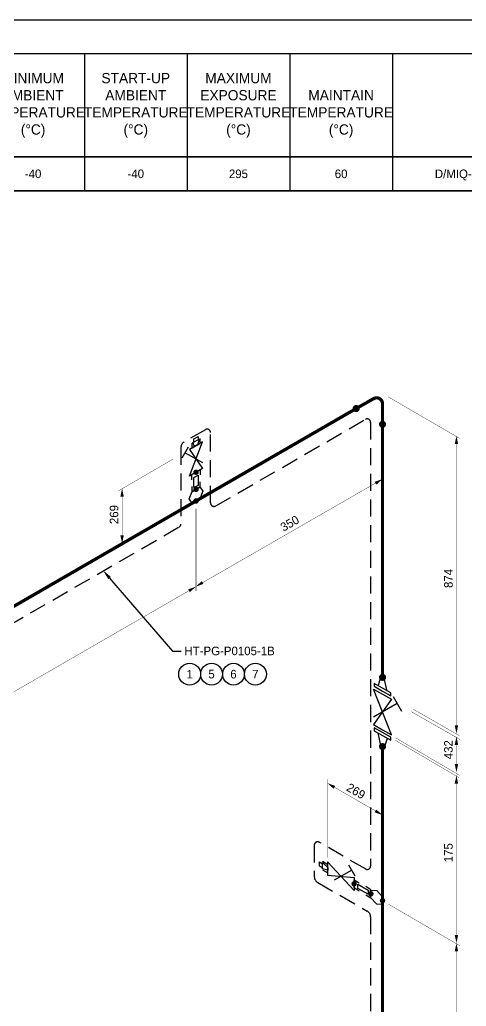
# Model space of a CAD drawing. Extents: x 0 to 847, y -42 to 494.
# Drawn here: x 236.1 to 366.6, y 206.3 to 494.3 of the extents above; entities that cross this region are included whole.
import ezdxf
from ezdxf import colors
from ezdxf.entities.mleader import LeaderData, LeaderLine
from ezdxf.enums import TextEntityAlignment as Align
from ezdxf.math import Vec2, Vec3

# ---------------------------------------------------------------- set-up
doc = ezdxf.new("R2010")
doc.units = 0
doc.header["$LTSCALE"] = 10
doc.header["$MEASUREMENT"] = 0
doc.linetypes.add('DASHED', pattern=[0.75, 0.5, -0.25])
for name, color, linetype in [('DIMENSION', 2, 'Continuous'), ('HEAT_TRACE', 3, 'DASHED'), ('PIPE', 7, 'Continuous'), ('TABLE-1', 1, 'Continuous'), ('TABLE-7', 7, 'Continuous'), ('TEXT-2', 2, 'Continuous'), ('TITLE', 7, 'Continuous'), ('WELDS', 7, 'Continuous'), ('Wipeout', 7, 'Continuous')]:
    doc.layers.add(name, color=color, linetype=linetype)
doc.styles.add('framdcn', font='', dxfattribs={"height": 2.4})
doc.styles.add('Scovan Elec', font='')
doc.styles.get("Standard").update_dxf_attribs({"font": ''})
doc.styles.get('framdcn').set_extended_font_data('Franklin Gothic Medium Cond')
doc.styles.get('Scovan Elec').set_extended_font_data('Franklin Gothic Medium Cond')
doc.styles.get('Standard').set_extended_font_data('Franklin Gothic Medium Cond')

# ---------------------------------------------------------------- blocks, each defined once
blk = doc.blocks.new('*T18')
at = {"layer": 'TABLE-7', "color": 0, "linetype": 'ByBlock', "lineweight": -2, "transparency": 16777216}
for p, q in [((0, 0), (843.77, 0)), ((0, 0), (0, -10)), ((65, 0), (65, -10)), ((135, 0), (135, -10)), ((160, 0), (160, -10)), ((200, 0), (200, -10)), ((225, 0), (225, -10)), ((255, 0), (255, -10)), ((285, 0), (285, -10)), ((315, 0), (315, -10)), ((345, 0), (345, -10)), ((435, 0), (435, -10)), ((465, 0), (465, -10)), ((495, 0), (495, -10)), ((515, 0), (515, -10)), ((545, 0), (545, -10)), ((575, 0), (575, -10)), ((605, 0), (605, -10)), ((635, 0), (635, -10)), ((665, 0), (665, -10)), ((700, 0), (700, -10)), ((730, 0), (730, -10)), ((770, 0), (770, -10)), ((808, 0), (808, -10)), ((843.77, 0), (843.77, -10)), ((0, -10), (843.77, -10))]:
    blk.add_line(p, q, dxfattribs=at)
blk = doc.blocks.new('block36')
at = {"layer": 'PIPE', "linetype": 'ByBlock', "const_width": 0.95, "flags": 128}
blk.add_lwpolyline([(0, 45), (0, 0)], dxfattribs=at)
at = {"flags": 1}
for tag in ['Tag', 'UCI', 'Pipe Ref', 'Description', 'Key']:
    blk.add_attdef(tag, (0, 0), '', height=1, dxfattribs=at)
blk = doc.blocks.new('block37')
at = {"layer": 'PIPE', "linetype": 'ByBlock', "flags": 128}
for points in [[(-3.4, 3.2), (-4.9, 4.1)], [(-3.5, 3.1), (-1.7, 3)], [(-3.5, 0.9), (-3.5, 3.1)], [(-3.4, 0.8), (-3.4, 3.2)], [(-1.7, 3), (0, 1.1)], [(-4.9, 1.7), (-3.4, 0.8)], [(-1.7, -1), (-3.5, 0.9)], [(0, 1.1), (0, 0)], [(0, 0), (0, -1.1)], [(0, -1.1), (-1.7, -1)]]:
    blk.add_lwpolyline(points, dxfattribs=at)
at = {"flags": 1}
for tag in ['Tag', 'UCI', 'Pipe Ref', 'Description', 'Key']:
    blk.add_attdef(tag, (0, 0), '', height=1, dxfattribs=at)
blk = doc.blocks.new('block38')
at = {"layer": 'PIPE', "linetype": 'ByBlock', "flags": 128}
for points in [[(-3, 2.3), (0, 0.6)], [(-3, 1.1), (-3, 2.3)], [(0, -0.6), (-3, 1.1)], [(0, 0.6), (0, 0)], [(0, 0), (0, -0.6)]]:
    blk.add_lwpolyline(points, dxfattribs=at)
at = {"flags": 1}
for tag in ['Tag', 'UCI', 'Pipe Ref', 'Description', 'Key']:
    blk.add_attdef(tag, (0, 0), '', height=1, dxfattribs=at)
blk = doc.blocks.new('block39')
at = {"layer": 'PIPE', "linetype": 'ByBlock', "flags": 128}
for points in [[(-9.2, 5.3), (-10.7, 6.2)], [(-9.3, 6.1), (-9.3, 2.2)], [(-1.5, -2.2), (-9.3, 6.1)], [(-10.7, 3.8), (-9.2, 2.9)], [(-9.2, 2.9), (-9.2, 5.3)], [(-2.2, 3.7), (-7.3, 0.8)], [(-3.1, 5.3), (-1.3, 2.1)], [(-9.3, 2.2), (-1.5, 1.6)], [(-1.5, 1.6), (-1.5, -0.3)], [(-1.5, 0.9), (0, 0)], [(-1.5, -1.5), (-1.5, 0.9)], [(-1.5, -0.3), (-1.5, -2.2)], [(0, -2.4), (-1.5, -1.5)]]:
    blk.add_lwpolyline(points, dxfattribs=at)
at = {"flags": 1}
for tag in ['Tag', 'UCI', 'Pipe Ref', 'Description', 'Key']:
    blk.add_attdef(tag, (0, 0), '', height=1, dxfattribs=at)
blk = doc.blocks.new('block40')
at = {"layer": 'PIPE', "linetype": 'ByBlock', "flags": 128}
for points in [[(-2.4, 2), (-1.5, 1.5)], [(-2.4, 0.8), (-2.4, 2)], [(-1.5, 0.3), (-2.4, 0.8)], [(-1.5, 1.8), (0, 0.4)], [(-1.5, 0), (-1.5, 1.8)], [(0, -0.4), (-1.5, 0)], [(0, 0.4), (0, 0)], [(0, 0), (0, -0.4)]]:
    blk.add_lwpolyline(points, dxfattribs=at)
at = {"flags": 1}
for tag in ['Tag', 'UCI', 'Pipe Ref', 'Description', 'Key']:
    blk.add_attdef(tag, (0, 0), '', height=1, dxfattribs=at)
blk = doc.blocks.new('block41')
at = {"layer": 'PIPE', "linetype": 'ByBlock', "const_width": 0.95, "flags": 128}
blk.add_lwpolyline([(0, 45), (0, 0)], dxfattribs=at)
at = {"flags": 1}
for tag in ['Tag', 'UCI', 'Pipe Ref', 'Description', 'Key']:
    blk.add_attdef(tag, (0, 0), '', height=1, dxfattribs=at)
blk = doc.blocks.new('block42')
at = {"layer": 'PIPE', "linetype": 'ByBlock', "flags": 128}
for points in [[(-2.4, 2.3), (-2.4, 1.4)], [(2.4, -0.5), (-2.4, 2.3)], [(-2.4, 1.4), (0, 0)], [(-0.5, -2.9), (-1.3, 0.8)], [(0, 0), (2.4, -1.3)], [(1.4, -0.8), (0.5, -3.5)], [(2.4, -1.3), (2.4, -0.5)], [(0.5, -3.5), (-0.5, -2.9)]]:
    blk.add_lwpolyline(points, dxfattribs=at)
at = {"flags": 1}
for tag in ['Tag', 'UCI', 'Pipe Ref', 'Description', 'Key']:
    blk.add_attdef(tag, (0, 0), '', height=1, dxfattribs=at)
blk = doc.blocks.new('block43')
at = {"layer": 'PIPE', "linetype": 'ByBlock', "flags": 128}
for points in [[(-2.6, 11.9), (2.6, 8.9)], [(2.6, -1.5), (-2.6, 11.9)], [(2.6, 8.9), (-2.6, 1.5)], [(3.1, 9.7), (5.5, 5.4)], [(4.3, 7.7), (-2.6, 3.7)], [(-2.6, 1.5), (0, 0)], [(0, 0), (2.6, -1.5)]]:
    blk.add_lwpolyline(points, dxfattribs=at)
at = {"flags": 1}
for tag in ['Tag', 'UCI', 'Pipe Ref', 'Description', 'Key']:
    blk.add_attdef(tag, (0, 0), '', height=1, dxfattribs=at)
blk = doc.blocks.new('block44')
at = {"layer": 'PIPE', "linetype": 'ByBlock', "flags": 128}
for points in [[(-0.5, 4.4), (-1.3, 1.6)], [(0.5, 3.8), (-0.5, 4.4)], [(1.4, 0), (0.5, 3.8)], [(-2.4, 2.2), (-2.4, 1.4)], [(2.4, -0.5), (-2.4, 2.2)], [(-2.4, 1.4), (0, 0)], [(0, 0), (2.4, -1.4)], [(2.4, -1.4), (2.4, -0.5)]]:
    blk.add_lwpolyline(points, dxfattribs=at)
at = {"flags": 1}
for tag in ['Tag', 'UCI', 'Pipe Ref', 'Description', 'Key']:
    blk.add_attdef(tag, (0, 0), '', height=1, dxfattribs=at)
blk = doc.blocks.new('block45')
at = {"layer": 'PIPE', "linetype": 'ByBlock', "const_width": 0.95, "flags": 128}
blk.add_lwpolyline([(0, 73.9), (0, 0)], dxfattribs=at)
at = {"flags": 1}
for tag in ['Tag', 'UCI', 'Pipe Ref', 'Description', 'Key']:
    blk.add_attdef(tag, (0, 0), '', height=1, dxfattribs=at)
blk = doc.blocks.new('block46')
at = {"layer": 'PIPE', "linetype": 'ByBlock', "const_width": 0.95, "flags": 128}
for points in [[(-5.97, -1.4), (-0.87, 1.5)], [(-0.87, 1.5), (-0.59, 1.63), (-0.3, 1.71), (0, 1.73), (0.3, 1.71), (0.59, 1.63), (0.87, 1.5), (1.11, 1.33), (1.33, 1.11), (1.5, 0.87), (1.63, 0.59), (1.71, 0.3), (1.73, 0)], [(1.73, 0), (1.73, -6)]]:
    blk.add_lwpolyline(points, dxfattribs=at)
at = {"flags": 1}
for tag in ['Tag', 'UCI', 'Pipe Ref', 'Description', 'Key']:
    blk.add_attdef(tag, (0, 0), '', height=1, dxfattribs=at)
blk = doc.blocks.new('block47')
at = {"layer": 'PIPE', "linetype": 'ByBlock', "const_width": 0.95, "flags": 128}
blk.add_lwpolyline([(-46.8, -27), (0, 0)], dxfattribs=at)
at = {"flags": 1}
for tag in ['Tag', 'UCI', 'Pipe Ref', 'Description', 'Key']:
    blk.add_attdef(tag, (0, 0), '', height=1, dxfattribs=at)
blk = doc.blocks.new('block48')
at = {"layer": 'PIPE', "linetype": 'ByBlock', "flags": 128}
for points in [[(-1.2, 4.2), (-1.2, 2.7)], [(-1.2, 2.7), (1.2, 4.1)], [(-1.1, 2.8), (1.1, 4.1)], [(1.1, 4.1), (2, 2.9)], [(2, 2.9), (1.1, 0.6)], [(1.2, 4.1), (1.2, 5.6)], [(-2, 0.6), (-1.1, 2.8)], [(-1.1, -0.6), (-2, 0.6)], [(0, 0), (-1.1, -0.6)], [(1.1, 0.6), (0, 0)]]:
    blk.add_lwpolyline(points, dxfattribs=at)
at = {"flags": 1}
for tag in ['Tag', 'UCI', 'Pipe Ref', 'Description', 'Key']:
    blk.add_attdef(tag, (0, 0), '', height=1, dxfattribs=at)
blk = doc.blocks.new('block49')
at = {"layer": 'PIPE', "linetype": 'ByBlock', "flags": 128}
for points in [[(-0.6, 2.7), (0.6, 3.3)], [(0.6, 3.3), (0.6, 0.3)], [(-0.6, -0.3), (-0.6, 2.7)], [(0, 0), (-0.6, -0.3)], [(0.6, 0.3), (0, 0)]]:
    blk.add_lwpolyline(points, dxfattribs=at)
at = {"flags": 1}
for tag in ['Tag', 'UCI', 'Pipe Ref', 'Description', 'Key']:
    blk.add_attdef(tag, (0, 0), '', height=1, dxfattribs=at)
blk = doc.blocks.new('block50')
at = {"layer": 'PIPE', "linetype": 'ByBlock', "flags": 128}
for points in [[(0.7, 9.7), (-3.1, 7.4)], [(-3.1, -0.3), (0.7, 9.7)], [(-2.4, 9.3), (-2.4, 7.8)], [(-2.4, 7.8), (0, 9.2)], [(0, 9.2), (0, 10.7)], [(-3.5, 8.1), (-5.3, 4.9)], [(-4.4, 6.5), (0.7, 3.6)], [(-3.1, 7.4), (0.7, 1.9)], [(-1.2, 0.8), (-3.1, -0.3)], [(-2.4, 0.1), (0, 1.5)], [(-2.4, -1.4), (-2.4, 0.1)], [(0.7, 1.9), (-1.2, 0.8)], [(0, 1.5), (0, 0)]]:
    blk.add_lwpolyline(points, dxfattribs=at)
at = {"flags": 1}
for tag in ['Tag', 'UCI', 'Pipe Ref', 'Description', 'Key']:
    blk.add_attdef(tag, (0, 0), '', height=1, dxfattribs=at)
blk = doc.blocks.new('block51')
at = {"layer": 'PIPE', "linetype": 'ByBlock', "flags": 128}
for points in [[(-0.9, 1), (0.9, 2)], [(-0.4, -0.2), (-0.9, 1)], [(-0.6, 2.1), (0.6, 2.7)], [(-0.6, 1.2), (-0.6, 2.1)], [(0, 0), (-0.4, -0.2)], [(0.4, 0.2), (0, 0)], [(0.9, 2), (0.4, 0.2)], [(0.6, 2.7), (0.6, 1.8)]]:
    blk.add_lwpolyline(points, dxfattribs=at)
at = {"flags": 1}
for tag in ['Tag', 'UCI', 'Pipe Ref', 'Description', 'Key']:
    blk.add_attdef(tag, (0, 0), '', height=1, dxfattribs=at)
blk = doc.blocks.new('block52')
at = {"layer": 'PIPE', "linetype": 'ByBlock', "const_width": 0.95, "flags": 128}
for points in [[(-70.1, -40.5), (0, 0)], [(-155, -89.5), (-70.1, -40.5)]]:
    blk.add_lwpolyline(points, dxfattribs=at)
at = {"flags": 1}
for tag in ['Tag', 'UCI', 'Pipe Ref', 'Description', 'Key']:
    blk.add_attdef(tag, (0, 0), '', height=1, dxfattribs=at)
blk = doc.blocks.new('block69')
at = {"layer": 'WELDS'}
h = blk.add_hatch(color=256, dxfattribs=at)
edge = h.paths.add_edge_path(flags=0)
edge.add_arc((0, 0), 0.8, 0, 360)
at = {"flags": 1}
for tag in ['Tag', 'UCI', 'Pipe Ref', 'Description', 'Key']:
    blk.add_attdef(tag, (0, 0), '', height=1, dxfattribs=at)
blk = doc.blocks.new('block70')
at = {"layer": 'WELDS'}
h = blk.add_hatch(color=256, dxfattribs=at)
edge = h.paths.add_edge_path(flags=0)
edge.add_arc((0, 0), 0.8, 0, 360)
at = {"flags": 1}
for tag in ['Tag', 'UCI', 'Pipe Ref', 'Description', 'Key']:
    blk.add_attdef(tag, (0, 0), '', height=1, dxfattribs=at)
blk = doc.blocks.new('block71')
at = {"layer": 'WELDS'}
h = blk.add_hatch(color=256, dxfattribs=at)
edge = h.paths.add_edge_path(flags=0)
edge.add_arc((0, 0), 0.8, 0, 360)
at = {"flags": 1}
for tag in ['Tag', 'UCI', 'Pipe Ref', 'Description', 'Key']:
    blk.add_attdef(tag, (0, 0), '', height=1, dxfattribs=at)
blk = doc.blocks.new('block72')
at = {"layer": 'WELDS'}
h = blk.add_hatch(color=256, dxfattribs=at)
edge = h.paths.add_edge_path(flags=0)
edge.add_arc((0, 0), 1.05, 0, 360)
at = {"flags": 1}
for tag in ['Tag', 'UCI', 'Pipe Ref', 'Description', 'Key']:
    blk.add_attdef(tag, (0, 0), '', height=1, dxfattribs=at)
blk = doc.blocks.new('block73')
at = {"layer": 'WELDS'}
h = blk.add_hatch(color=256, dxfattribs=at)
edge = h.paths.add_edge_path(flags=0)
edge.add_arc((0, 0), 1.05, 0, 360)
at = {"flags": 1}
for tag in ['Tag', 'UCI', 'Pipe Ref', 'Description', 'Key']:
    blk.add_attdef(tag, (0, 0), '', height=1, dxfattribs=at)
blk = doc.blocks.new('block74')
at = {"layer": 'WELDS'}
h = blk.add_hatch(color=256, dxfattribs=at)
edge = h.paths.add_edge_path(flags=0)
edge.add_arc((0, 0), 1.05, 0, 360)
at = {"flags": 1}
for tag in ['Tag', 'UCI', 'Pipe Ref', 'Description', 'Key']:
    blk.add_attdef(tag, (0, 0), '', height=1, dxfattribs=at)
blk = doc.blocks.new('block75')
at = {"layer": 'WELDS'}
h = blk.add_hatch(color=256, dxfattribs=at)
edge = h.paths.add_edge_path(flags=0)
edge.add_arc((0, 0), 1.05, 0, 360)
at = {"flags": 1}
for tag in ['Tag', 'UCI', 'Pipe Ref', 'Description', 'Key']:
    blk.add_attdef(tag, (0, 0), '', height=1, dxfattribs=at)
blk = doc.blocks.new('block76')
at = {"layer": 'WELDS'}
h = blk.add_hatch(color=256, dxfattribs=at)
edge = h.paths.add_edge_path(flags=0)
edge.add_arc((0, 0), 0.8, 0, 360)
at = {"flags": 1}
for tag in ['Tag', 'UCI', 'Pipe Ref', 'Description', 'Key']:
    blk.add_attdef(tag, (0, 0), '', height=1, dxfattribs=at)
blk = doc.blocks.new('block77')
at = {"layer": 'WELDS'}
h = blk.add_hatch(color=256, dxfattribs=at)
edge = h.paths.add_edge_path(flags=0)
edge.add_arc((0, 0), 0.8, 0, 360)
at = {"flags": 1}
for tag in ['Tag', 'UCI', 'Pipe Ref', 'Description', 'Key']:
    blk.add_attdef(tag, (0, 0), '', height=1, dxfattribs=at)
blk = doc.blocks.new('block78')
at = {"layer": 'WELDS'}
h = blk.add_hatch(color=256, dxfattribs=at)
edge = h.paths.add_edge_path(flags=0)
edge.add_arc((0, 0), 0.8, 0, 360)
at = {"flags": 1}
for tag in ['Tag', 'UCI', 'Pipe Ref', 'Description', 'Key']:
    blk.add_attdef(tag, (0, 0), '', height=1, dxfattribs=at)
blk = doc.blocks.new('Heat_Trace_Design_Data')
at = {"layer": 'TEXT-2', "style": 'Scovan Elec'}
blk.add_attdef('PNL#-CKT#_1', text='', height=2.5, dxfattribs=at).set_placement((32.5, -5), align=Align.MIDDLE)
for tag, p in [('TRACE#_1', (100, -5)), ('INSU.THK_1', (147.5, -5)), ('INSU.CODE_1', (180, -5)), ('INSU.SIZE_1', (212.5, -5)), ('MIN.TEMP_1', (240, -5)), ('STARTUP.TEMP_1', (270, -5)), ('EXP.TEMP_1', (300, -5)), ('MAINT.TEMP_1', (330, -5)), ('CABLE.TYPE_1', (390, -5)), ('CABLE.LENGTH_1', (450, -5)), ('SUPPLY.VOLT_1', (480, -5)), ('HT.RATIO_1', (505, -5)), ('OPER.CURRENT_1', (530, -5)), ('COLD.CURRENT_1', (560, -5)), ('OPER.WATT_1', (590, -5)), ('COLD.WATT_1', (620, -5)), ('HEATER.OUTPUT_1', (650, -5)), ('PIPE.MAT_1', (682.5, -5)), ('HEAT.LOSS_1', (715, -5)), ('AREA.CLASS_1', (750, -5)), ('TEMPERATURE.CODE_1', (789, -5)), ('HI.LIMIT.SET.PT_1', (825.89, -5))]:
    blk.add_attdef(tag, text='', height=2.5, dxfattribs=at).set_placement(p, align=Align.MIDDLE_CENTER)
blk = doc.blocks.new('*U123')
blk.add_wipeout([(0, 3.2), (-0.4, 3.17), (-0.8, 3.1), (-1.18, 2.98), (-1.54, 2.8), (-1.88, 2.59), (-2.19, 2.33), (-2.47, 2.04), (-2.7, 1.71), (-2.9, 1.36), (-3.04, 0.99), (-3.14, 0.6), (-3.19, 0.2), (-3.19, -0.2), (-3.14, -0.6), (-3.04, -0.99), (-2.9, -1.36), (-2.7, -1.71), (-2.47, -2.04), (-2.19, -2.33), (-1.88, -2.59), (-1.54, -2.8), (-1.18, -2.98), (-0.8, -3.1), (-0.4, -3.17), (0, -3.2), (0.4, -3.17), (0.8, -3.1), (1.18, -2.98), (1.54, -2.8), (1.88, -2.59), (2.19, -2.33), (2.47, -2.04), (2.7, -1.71), (2.9, -1.36), (3.04, -0.99), (3.14, -0.6), (3.19, -0.2), (3.19, 0.2), (3.14, 0.6), (3.04, 0.99), (2.9, 1.36), (2.7, 1.71), (2.47, 2.04), (2.19, 2.33), (1.88, 2.59), (1.54, 2.8), (1.18, 2.98), (0.8, 3.1), (0.4, 3.17)]).dxf.layer = 'Wipeout'
blk.add_circle((0, 0), 3.2)
at = {"color": 2}
blk.add_attdef('TAG1', text='', height=2.5, dxfattribs=at).set_placement((0, 0), align=Align.MIDDLE)
blk.add_attdef('TAG2', text='', height=2.5, dxfattribs=at).set_placement((3, -3), align=Align.MIDDLE_LEFT)
blk = doc.blocks.new('*U119')
blk.add_wipeout([(0, 3.2), (-0.4, 3.17), (-0.8, 3.1), (-1.18, 2.98), (-1.54, 2.8), (-1.88, 2.59), (-2.19, 2.33), (-2.47, 2.04), (-2.7, 1.71), (-2.9, 1.36), (-3.04, 0.99), (-3.14, 0.6), (-3.19, 0.2), (-3.19, -0.2), (-3.14, -0.6), (-3.04, -0.99), (-2.9, -1.36), (-2.7, -1.71), (-2.47, -2.04), (-2.19, -2.33), (-1.88, -2.59), (-1.54, -2.8), (-1.18, -2.98), (-0.8, -3.1), (-0.4, -3.17), (0, -3.2), (0.4, -3.17), (0.8, -3.1), (1.18, -2.98), (1.54, -2.8), (1.88, -2.59), (2.19, -2.33), (2.47, -2.04), (2.7, -1.71), (2.9, -1.36), (3.04, -0.99), (3.14, -0.6), (3.19, -0.2), (3.19, 0.2), (3.14, 0.6), (3.04, 0.99), (2.9, 1.36), (2.7, 1.71), (2.47, 2.04), (2.19, 2.33), (1.88, 2.59), (1.54, 2.8), (1.18, 2.98), (0.8, 3.1), (0.4, 3.17)]).dxf.layer = 'Wipeout'
blk.add_circle((0, 0), 3.2)
at = {"color": 2}
blk.add_attdef('TAG1', text='', height=2.5, dxfattribs=at).set_placement((0, 0), align=Align.MIDDLE)
blk.add_attdef('TAG2', text='', height=2.5, dxfattribs=at).set_placement((3, -3), align=Align.MIDDLE_LEFT)
blk = doc.blocks.new('*U120')
blk.add_wipeout([(0, 3.2), (-0.4, 3.17), (-0.8, 3.1), (-1.18, 2.98), (-1.54, 2.8), (-1.88, 2.59), (-2.19, 2.33), (-2.47, 2.04), (-2.7, 1.71), (-2.9, 1.36), (-3.04, 0.99), (-3.14, 0.6), (-3.19, 0.2), (-3.19, -0.2), (-3.14, -0.6), (-3.04, -0.99), (-2.9, -1.36), (-2.7, -1.71), (-2.47, -2.04), (-2.19, -2.33), (-1.88, -2.59), (-1.54, -2.8), (-1.18, -2.98), (-0.8, -3.1), (-0.4, -3.17), (0, -3.2), (0.4, -3.17), (0.8, -3.1), (1.18, -2.98), (1.54, -2.8), (1.88, -2.59), (2.19, -2.33), (2.47, -2.04), (2.7, -1.71), (2.9, -1.36), (3.04, -0.99), (3.14, -0.6), (3.19, -0.2), (3.19, 0.2), (3.14, 0.6), (3.04, 0.99), (2.9, 1.36), (2.7, 1.71), (2.47, 2.04), (2.19, 2.33), (1.88, 2.59), (1.54, 2.8), (1.18, 2.98), (0.8, 3.1), (0.4, 3.17)]).dxf.layer = 'Wipeout'
blk.add_circle((0, 0), 3.2)
at = {"color": 2}
blk.add_attdef('TAG1', text='', height=2.5, dxfattribs=at).set_placement((0, 0), align=Align.MIDDLE)
blk.add_attdef('TAG2', text='', height=2.5, dxfattribs=at).set_placement((3, -3), align=Align.MIDDLE_LEFT)
blk = doc.blocks.new('*U121')
blk.add_wipeout([(0, 3.2), (-0.4, 3.17), (-0.8, 3.1), (-1.18, 2.98), (-1.54, 2.8), (-1.88, 2.59), (-2.19, 2.33), (-2.47, 2.04), (-2.7, 1.71), (-2.9, 1.36), (-3.04, 0.99), (-3.14, 0.6), (-3.19, 0.2), (-3.19, -0.2), (-3.14, -0.6), (-3.04, -0.99), (-2.9, -1.36), (-2.7, -1.71), (-2.47, -2.04), (-2.19, -2.33), (-1.88, -2.59), (-1.54, -2.8), (-1.18, -2.98), (-0.8, -3.1), (-0.4, -3.17), (0, -3.2), (0.4, -3.17), (0.8, -3.1), (1.18, -2.98), (1.54, -2.8), (1.88, -2.59), (2.19, -2.33), (2.47, -2.04), (2.7, -1.71), (2.9, -1.36), (3.04, -0.99), (3.14, -0.6), (3.19, -0.2), (3.19, 0.2), (3.14, 0.6), (3.04, 0.99), (2.9, 1.36), (2.7, 1.71), (2.47, 2.04), (2.19, 2.33), (1.88, 2.59), (1.54, 2.8), (1.18, 2.98), (0.8, 3.1), (0.4, 3.17)]).dxf.layer = 'Wipeout'
blk.add_circle((0, 0), 3.2)
at = {"color": 2}
blk.add_attdef('TAG1', text='', height=2.5, dxfattribs=at).set_placement((0, 0), align=Align.MIDDLE)
blk.add_attdef('TAG2', text='', height=2.5, dxfattribs=at).set_placement((3, -3), align=Align.MIDDLE_LEFT)

msp = doc.modelspace()

# ---------------------------------------------------------------- hatches: boundary and pattern name
at = {"layer": 'DIMENSION'}
for points in [[(363.7, 372.8), (364.2, 370.4), (363.2, 370.4)], [(342.1, 360.2), (340.3, 358.6), (339.8, 359.4)], [(266, 357.5), (266.5, 355.1), (265.5, 355.1)], [(266, 341.4), (265.5, 343.8), (266.5, 343.8)], [(287.6, 328.8), (285.8, 327.2), (285.3, 328)], [(287.5, 328.8), (289.3, 330.4), (289.8, 329.6)], [(363.7, 285.9), (363.2, 288.3), (364.2, 288.3)], [(363.7, 285), (364.2, 282.6), (363.2, 282.6)], [(363.7, 274.6), (363.2, 277), (364.2, 277)], [(363.7, 273.7), (364.2, 271.3), (363.2, 271.3)], [(326, 271.4), (328.3, 270.6), (327.8, 269.8)], [(342.1, 262.1), (339.8, 262.9), (340.3, 263.7)], [(363.7, 224.7), (363.2, 227.1), (364.2, 227.1)], [(363.7, 224.7), (364.2, 222.3), (363.2, 222.3)]]:
    msp.add_hatch(color=256, dxfattribs=at).paths.add_polyline_path(points)

# ---------------------------------------------------------------- linework, layer by layer
at = {"layer": 'DIMENSION', "linetype": 'ByBlock', "const_width": 0.1, "flags": 128}
for points in [[(343.8, 384.2), (364.6, 372.1)], [(363.7, 372.8), (363.7, 285.9)], [(281, 366.1), (265, 356.8)], [(342.1, 360.2), (287.5, 328.8)], [(342.1, 361.4), (342.1, 359)], [(266, 357.5), (266, 341.4)], [(287.6, 351.6), (287.6, 327.5)], [(266.9, 341.9), (264.9, 340.8)], [(287.6, 328.8), (128.5, 237)], [(350.5, 292.3), (364.7, 284.2)], [(351.1, 293), (364.5, 285.3)], [(345.9, 283.9), (364.5, 273)], [(346, 284.6), (364.6, 273.7)], [(363.7, 285), (363.7, 274.6)], [(363.7, 273.7), (363.7, 224.7)], [(342.1, 262.1), (326, 271.4)], [(326.1, 249.7), (326.1, 272.5)], [(342.1, 260.9), (342.1, 263.3)], [(343.8, 236.1), (364.6, 224)], [(363.7, 224.7), (363.7, 175.7)]]:
    msp.add_lwpolyline(points, dxfattribs=at)
at = {"layer": 'HEAT_TRACE'}
for p, q in [((293.35, 352.37), (337.12, 377.63)), ((290.35, 374.63), (284.19, 371.08)), ((338.62, 376.77), (338.62, 247.23)), ((291.85, 353.23), (291.85, 373.77)), ((283.19, 369.35), (283.19, 347.08)), ((337.12, 246.37), (323.66, 254.13)), ((322.16, 253.27), (322.16, 244.15)), ((323.16, 242.42), (337.62, 234.08)), ((338.62, 232.35), (338.62, 106.23))]:
    msp.add_line(p, q, dxfattribs=at)
for centre, radius, start, end in [((337.62, 376.77), 1, 0, 120), ((290.85, 373.77), 1, 0, 120), ((285.19, 369.35), 2, 120, 180), ((292.85, 353.23), 1, 180, 300), ((282.19, 347.08), 1, 300, 0), ((323.16, 253.27), 1, 60, 180), ((337.62, 247.23), 1, 240, 0), ((324.16, 244.15), 2, 180, 240), ((336.62, 232.35), 2, 0, 60)]:
    msp.add_arc(centre, radius, start, end, dxfattribs=at)
at = {"layer": 'TABLE-1'}
for points in [[(843.77, 484.34), (0, 484.34)], [(843.77, 454.34), (0, 454.34)], [(843.77, 444.34), (0, 444.34)]]:
    msp.add_lwpolyline(points, dxfattribs=at)
at = {"layer": 'TABLE-7'}
for points in [[(255, 484.34), (255, 454.34)], [(285, 484.34), (285, 454.34)], [(315, 484.34), (315, 454.34)], [(345, 484.34), (345, 454.34)]]:
    msp.add_lwpolyline(points, dxfattribs=at)
at = {"layer": 'TITLE'}
msp.add_lwpolyline([(0, 494.34), (843.77, 494.34), (843.77, 0), (0, 0)], close=True, dxfattribs=at)

# ---------------------------------------------------------------- block references
msp.add_blockref('*T18', (0, 454.34))
ref = msp.add_blockref('Heat_Trace_Design_Data', (0, 454.34))
ref.add_attrib('MIN.TEMP_1', '-40', dxfattribs={"layer": 'TEXT-2', "height": 2.5, "style": 'Scovan Elec'}).set_placement((240, 449.34), align=Align.MIDDLE_CENTER)
ref.add_attrib('STARTUP.TEMP_1', '-40', dxfattribs={"layer": 'TEXT-2', "height": 2.5, "style": 'Scovan Elec'}).set_placement((270, 449.34), align=Align.MIDDLE_CENTER)
ref.add_attrib('EXP.TEMP_1', '295', dxfattribs={"layer": 'TEXT-2', "height": 2.5, "style": 'Scovan Elec'}).set_placement((300, 449.34), align=Align.MIDDLE_CENTER)
ref.add_attrib('MAINT.TEMP_1', '60', dxfattribs={"layer": 'TEXT-2', "height": 2.5, "style": 'Scovan Elec'}).set_placement((330, 449.34), align=Align.MIDDLE_CENTER)
ref.add_attrib('CABLE.TYPE_1', 'D/MIQ-50E2H-2S/15.7m/558/120/1.2m/10/6', dxfattribs={"layer": 'TEXT-2', "height": 2.5, "style": 'Scovan Elec'}).set_placement((390, 449.34), align=Align.MIDDLE_CENTER)
at = {"layer": 'PIPE'}
for name, p in [('block46', (340.37, 382.2)), ('block47', (334.4, 380.8)), ('block45', (342.1, 302.3)), ('block50', (288.8, 361.4)), ('block51', (287.6, 369.9)), ('block49', (287.6, 358)), ('block48', (287.6, 353.8)), ('block52', (287.6, 353.8)), ('block44', (342.1, 298.3)), ('block43', (342.1, 287)), ('block42', (342.1, 285.3)), ('block41', (342.1, 237.1)), ('block40', (326.1, 246.4)), ('block39', (335.3, 242.3)), ('block38', (337.9, 239.6)), ('block37', (342.1, 237.1)), ('block36', (342.1, 192.1))]:
    msp.add_blockref(name, p, dxfattribs=at)
at = {"layer": 'WELDS'}
for name, p in [('block75', (334.4, 380.8)), ('block74', (342.1, 376.2)), ('block78', (287.6, 362.2)), ('block77', (287.6, 357.2)), ('block76', (287.6, 353.8)), ('block73', (342.1, 302.3)), ('block72', (342.1, 282.1)), ('block71', (333.8, 242)), ('block70', (338.7, 239.1)), ('block69', (342.1, 237.1))]:
    msp.add_blockref(name, p, dxfattribs=at)

# ---------------------------------------------------------------- texts
at = {"layer": 'DIMENSION', "style": 'framdcn'}
for s, rotation, p in [('269', 90, (264.9, 347.06)), ('350', 30, (313.2, 344.8)), ('874', 90, (362.6, 328.4)), ('432', 90, (362.6, 278.4)), ('269', -30, (331.3, 269.4)), ('175', 90, (362.6, 248.3))]:
    msp.add_text(s, height=2.5, rotation=rotation, dxfattribs=at).set_placement(p)
at = {"layer": 'TEXT-2', "char_height": 3, "attachment_point": 5, "style": 'Scovan Elec'}
for s, insert in [('MINIMUM\\PAMBIENT\\PTEMPERATURE\\P(%%DC)', (240, 469.34)), ('START-UP\\PAMBIENT\\PTEMPERATURE\\P(%%DC)', (270, 469.34)), ('MAXIMUM\\PEXPOSURE\\PTEMPERATURE\\P(%%DC)', (300, 469.34)), ('\\PMAINTAIN\\PTEMPERATURE\\P(%%DC)', (330, 469.34))]:
    msp.add_mtext(s, dxfattribs=dict(at, insert=insert))

# ---------------------------------------------------------------- leaders
at = {"layer": 'TEXT-2'}
ml = msp.add_multileader_mtext('Standard', dxfattribs=at)
ml.set_content('HT-PG-P0105-1B', color=256, style='Scovan Elec')
ml.set_leader_properties()
ml.build(insert=Vec2(0, 0))
ml.multileader.update_dxf_attribs({"dogleg_length": 2.5, "arrow_head_size": 3})
ctx = ml.context
ctx.base_point, ctx.char_height, ctx.arrow_head_size, ctx.landing_gap_size, ctx.plane_origin = Vec3(283.23, 310), 2.5, 3, 1, Vec3(289.55, 279.78)
notes = []
notes.append((ctx, [(0, (1, 1, 0), (280.73, 310), (1, 0), 2.5, [(0, [(260.39, 333.59)], 0, [])])]))
ctx.mtext.insert, ctx.mtext.flow_direction = Vec3(284.23, 311.27), 5
for ctx, leaders in notes:
    for number, flags, end, landing, length, lines in leaders:
        leader = LeaderData()
        leader.index, (leader.has_last_leader_line, leader.has_dogleg_vector, leader.attachment_direction) = number, flags
        leader.last_leader_point, leader.dogleg_vector, leader.dogleg_length = Vec3(end), Vec3(landing), length
        for number, points, colour, breaks in lines:
            line = LeaderLine()
            line.index, line.vertices, line.color, line.breaks = number, Vec3.list(points), colors.encode_raw_color(colour), breaks
            leader.lines.append(line)
        ctx.leaders.append(leader)

# ---------------------------------------------------------------- next in the draw order: block references
msp.add_blockref('*U123', (298.55, 303.24), dxfattribs=at).add_auto_attribs({'TAG1': '6'})

# ---------------------------------------------------------------- next in the draw order: block references
for name, p, values in [('*U119', (292.15, 303.24), {'TAG1': '5'}), ('*U121', (304.96, 303.24), {'TAG1': '7'})]:
    msp.add_blockref(name, p, dxfattribs=at).add_auto_attribs(values)

# ---------------------------------------------------------------- next in the draw order: block references
msp.add_blockref('*U120', (285.75, 303.24), dxfattribs=at).add_auto_attribs({'TAG1': '1'})

# ---------------------------------------------------------------- next in the draw order: linework, layer by layer
at = {"layer": 'HEAT_TRACE'}
msp.add_line((128.81, 257.37), (282.69, 346.21), dxfattribs=at)

doc.saveas('drawing.dxf')
